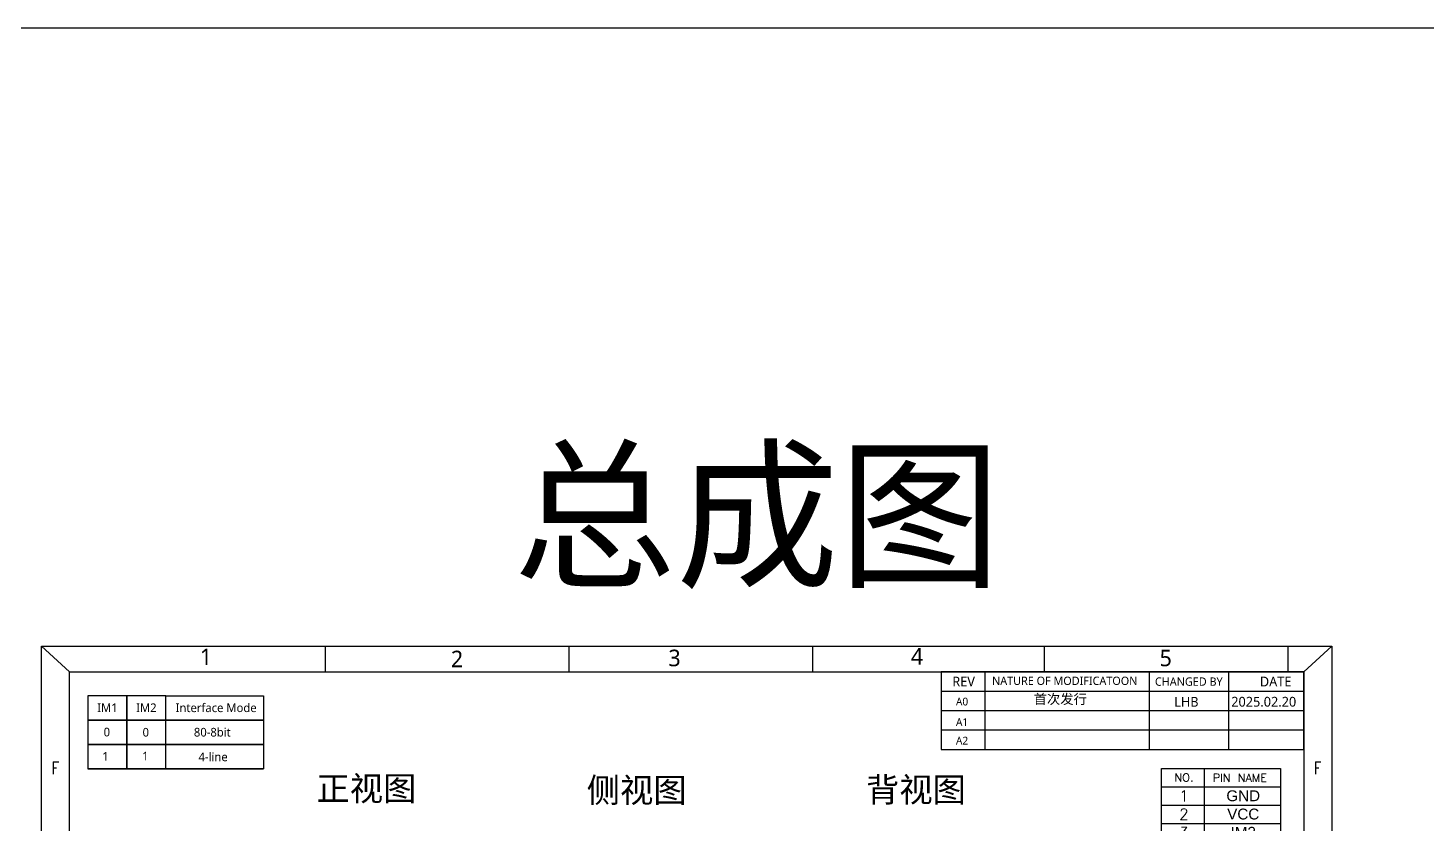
# Model space of a CAD drawing. Header units: millimetres. Extents: x 3150 to 3893, y 1403 to 2132.
# Drawn here: x 3297.5 to 3584, y 1659.2 to 1822.2 of the extents above; entities that cross this region are included whole.
import ezdxf
from ezdxf.enums import TextEntityAlignment as Align

# ---------------------------------------------------------------- set-up
doc = ezdxf.new("R2010")
doc.units = ezdxf.units.MM
doc.layers.add('1-标准图框', color=40, linetype='Continuous')
doc.layers.add('dim', color=3, linetype='Continuous')
doc.layers.add('图框', color=7, linetype='Continuous', lineweight=15)
doc.styles.add('PIN文字1', font='', dxfattribs={"height": 4})
doc.styles.add('ROMANS', font='romans.shx', dxfattribs={"width": 0.8})
doc.styles.add('宋体', font='')
doc.styles.get('PIN文字1').set_extended_font_data('Microsoft YaHei')
doc.styles.get('宋体').set_extended_font_data('Microsoft YaHei')

msp = doc.modelspace()

# ---------------------------------------------------------------- linework, layer by layer
msp.add_line((3558.7906, 1690.4057), (3564.5407, 1695.633))
at = {"color": 7}
msp.add_lwpolyline([(3150.0896, 1822.1515), (3788.1218, 1822.1515), (3788.1218, 1402.6223), (3150.0896, 1402.6223)], close=True, dxfattribs=at)
at = {"layer": '1-标准图框', "color": 7}
for p, q in [((3309.7738, 1685.5029), (3309.7738, 1680.5029)), ((3317.7738, 1685.5029), (3309.7738, 1685.5029)), ((3317.7738, 1680.5029), (3317.7738, 1685.5029)), ((3317.7738, 1685.5029), (3317.7738, 1680.5029)), ((3325.7738, 1685.5029), (3317.7738, 1685.5029)), ((3325.7738, 1680.5029), (3325.7738, 1685.5029)), ((3325.7738, 1685.5029), (3340.7738, 1685.5029)), ((3340.7738, 1685.5029), (3345.7738, 1685.5029)), ((3345.7738, 1685.5029), (3345.7738, 1670.5029)), ((3309.7738, 1680.5029), (3309.7738, 1675.5029)), ((3317.7738, 1680.5029), (3309.7738, 1680.5029)), ((3309.7738, 1680.5029), (3317.7738, 1680.5029)), ((3317.7738, 1675.5029), (3317.7738, 1680.5029)), ((3317.7738, 1680.5029), (3317.7738, 1675.5029)), ((3325.7738, 1680.5029), (3317.7738, 1680.5029)), ((3317.7738, 1680.5029), (3325.7738, 1680.5029)), ((3325.7738, 1675.5029), (3325.7738, 1680.5029)), ((3309.7738, 1675.5029), (3309.7738, 1670.5029)), ((3317.7738, 1675.5029), (3309.7738, 1675.5029)), ((3309.7738, 1675.5029), (3317.7738, 1675.5029)), ((3317.7738, 1670.5029), (3317.7738, 1675.5029)), ((3317.7738, 1675.5029), (3317.7738, 1670.5029)), ((3325.7738, 1675.5029), (3317.7738, 1675.5029)), ((3317.7738, 1675.5029), (3325.7738, 1675.5029)), ((3325.7738, 1670.5029), (3325.7738, 1675.5029)), ((3317.7738, 1670.5029), (3309.7738, 1670.5029)), ((3309.7738, 1670.5029), (3317.7738, 1670.5029)), ((3317.6379, 1670.5029), (3325.6379, 1670.5029)), ((3325.7738, 1670.5029), (3317.7738, 1670.5029)), ((3317.7738, 1670.5029), (3325.7738, 1670.5029)), ((3325.7738, 1670.5029), (3340.7738, 1670.5029)), ((3340.7738, 1670.5029), (3345.7738, 1670.5029)), ((3538.4855, 1554.2251), (3538.4855, 1670.5972)), ((3529.6826, 1666.8432), (3554.0518, 1666.8432)), ((3529.6826, 1663.0893), (3554.0518, 1663.0893)), ((3529.6826, 1659.3354), (3554.0518, 1659.3354))]:
    msp.add_line(p, q, dxfattribs=at)
for points in [[(3325.7738, 1680.5029), (3345.7738, 1680.5029)], [(3325.7738, 1675.5029), (3345.7738, 1675.5029)], [(3325.7738, 1670.5029), (3345.7738, 1670.5029)], [(3529.6826, 1670.5972), (3554.0518, 1670.5972), (3554.0518, 1554.2251), (3529.6826, 1554.2251)]]:
    msp.add_lwpolyline(points, close=True, dxfattribs=at)
at = {"layer": '图框', "lineweight": -3}
for points in [[(3564.5407, 1695.633), (3564.5407, 1489.9779), (3300.2958, 1489.9779), (3300.2958, 1695.633)], [(3306.0459, 1690.4057), (3558.7906, 1690.4057), (3558.7906, 1495.2052), (3306.0459, 1495.2052)]]:
    msp.add_lwpolyline(points, close=True, dxfattribs=at)
for points in [[(3306.0459, 1690.4057), (3300.2958, 1695.633)], [(3358.464, 1690.4057), (3358.464, 1695.633)], [(3408.3704, 1690.4057), (3408.3704, 1695.633)], [(3458.2768, 1690.4057), (3458.2768, 1695.633)], [(3505.6714, 1690.4057), (3505.6714, 1695.633)], [(3555.5777, 1690.4057), (3555.5777, 1695.633)], [(3558.7906, 1674.5218), (3558.7906, 1690.4057), (3484.5623, 1690.4057), (3484.5623, 1674.5218), (3558.7906, 1674.5218)], [(3493.4572, 1690.4057), (3493.4572, 1674.5218)], [(3527.1083, 1690.4057), (3527.1083, 1674.5218)], [(3543.3651, 1690.4057), (3543.3651, 1674.5218)], [(3484.5623, 1686.4347), (3558.7906, 1686.4347)], [(3484.5623, 1682.4637), (3558.7906, 1682.4637)], [(3484.5623, 1678.4928), (3558.7906, 1678.4928)]]:
    msp.add_lwpolyline(points, dxfattribs=at)

# ---------------------------------------------------------------- texts
at = {"color": 1, "style": '宋体'}
msp.add_text('总成图', height=24.422, dxfattribs=at).set_placement((3396.9104, 1710.1963))
at = {"layer": '1-标准图框', "color": 4, "attachment_point": 5, "style": 'PIN文字1'}
for s, insert, char_height, width in [('{\\C7;IM1}', (3313.7878, 1683.0365), 1.76978, 3.069167), ('{\\C7;IM2}', (3321.7607, 1683.0297), 1.76978, 3.069167), ('{\\C7; Interface Mode}', (3335.7554, 1683.0191), 1.769785, 25.884597), ('{\\C7;0}', (3313.671, 1678.0435), 1.76978, 3.069167), ('{\\C7;0}', (3321.646, 1678.0063), 1.76978, 3.069167), ('{\\C7;80-8bit}', (3335.2648, 1678.0134), 1.769785, 3.069167), ('{\\C7;1}', (3313.3923, 1673.084), 1.76978, 3.069167), ('{\\C7;1}', (3321.5576, 1673.1347), 1.76978, 3.069167), ('{\\C7;4-line}', (3335.4358, 1672.9633), 1.769785, 3.069167)]:
    msp.add_mtext(s, dxfattribs=dict(at, insert=insert, char_height=char_height, width=width))
at = {"layer": '1-标准图框', "color": 7, "style": 'PIN文字1'}
for s, insert, char_height, width, attachment_point in [('{\\Ftxt,chineset|c0;NO.}', (3532.3386, 1669.5873), 1.672704, 4.778577, 1), ('{\\Ftxt,chineset|c0;PIN NAME}', (3540.1625, 1669.5348), 1.672704, 14.872108, 1), ('{\\Ftxt,chineset|c0;1\\P2\\P3\\P4\\P5\\P6\\P7\\P8\\P9\\P10\\P11\\P12\\P13\\P14\\P15\\P16\\P17\\P18\\P19\\P20\\P21\\P22\\P23\\P24\\P25\\P26\\P27\\P28\\P29\\P30}', (3534.2487, 1666.1296), 2.25216, 17.645726, 2)]:
    msp.add_mtext(s, dxfattribs=dict(at, insert=insert, char_height=char_height, width=width, attachment_point=attachment_point))
at = {"layer": '1-标准图框', "color": 7, "insert": (3546.4035, 1666.1296), "char_height": 2.2272, "width": 17.645726, "attachment_point": 2, "line_spacing_factor": 1.006196, "style": 'PIN文字1'}
msp.add_mtext('{\\fArial|b0|i0|c0|p34;GND\\PVCC\\PIM2\\PIM1\\PRESET\\PCS\\PDC/SCL\\PWR/RS\\PRD\\PSDA\\PDB0\\PDB1\\PDB2\\PDB3\\PDB4\\PDB5\\PDB6\\PDB7\\PSDO\\PLED+\\PLED-\\PLED-\\PLED-\\PLED-\\PGND\\PNC\\PNC\\PNC\\PNC\\PGND}', dxfattribs=at)
at = {"layer": 'dim', "lineweight": 0, "char_height": 4.165791, "width": 47.50469, "attachment_point": 1, "style": '宋体'}
for s, insert in [('{\\H1.2x;正视图}', (3356.6013, 1669.0038)), ('{\\fSimSun|b0|i0|c134|p2;\\H1.2x;侧视图}', (3411.9577, 1668.6658)), ('{\\fSimSun|b0|i0|c134|p2;\\H1.2x;背视图}', (3469.1506, 1668.7697))]:
    msp.add_mtext(s, dxfattribs=dict(at, insert=insert))
at = {"layer": '图框', "lineweight": -3, "style": '宋体'}
for s, p in [('1', (3332.7122, 1691.7612)), ('2', (3384.1218, 1691.3199)), ('3', (3428.6715, 1691.5333)), ('4', (3478.3352, 1691.8819)), ('5', (3529.2616, 1691.5327))]:
    msp.add_text(s, height=3.3917, dxfattribs=at).set_placement(p)
at = {"layer": '图框', "lineweight": -3, "ltscale": 10, "style": '宋体'}
msp.add_text('REV', height=1.99969, dxfattribs=at).set_placement((3489.1389, 1687.3899), align=Align.CENTER)
at = {"layer": '图框', "lineweight": -3, "style": '宋体'}
for s, p in [('A0', (3488.8223, 1683.507)), ('A1', (3488.8223, 1679.3125)), ('A2', (3488.8223, 1675.5087))]:
    msp.add_text(s, height=1.58838, dxfattribs=at).set_placement(p, align=Align.CENTER)
at = {"layer": '图框', "lineweight": -3, "ltscale": 10, "style": '宋体'}
for s, p in [('LHB ', (3532.2602, 1683.2476)), ('2025.02.20', (3543.9429, 1683.2644))]:
    msp.add_text(s, height=1.99969, dxfattribs=at).set_placement(p)
at = {"layer": '图框', "lineweight": -3, "ltscale": 10, "attachment_point": 1, "style": '宋体'}
for s, insert, char_height, width in [('NATURE OF MODIFICATOON', (3494.9563, 1689.4008), 1.7, 64.606188), ('CHANGED BY', (3528.3201, 1689.2345), 1.7, 14.545718), ('DATE', (3549.813, 1689.3896), 1.99969, 8.977639), ('{\\C1;首次发行}', (3503.4686, 1685.8039), 1.99969, 64.606188)]:
    msp.add_mtext(s, dxfattribs=dict(at, insert=insert, char_height=char_height, width=width))
at = {"layer": '图框', "lineweight": -3, "char_height": 2.5211, "width": 1.23065, "attachment_point": 3, "style": 'ROMANS'}
for insert in [(3303.8949, 1671.97), (3562.3897, 1671.97)]:
    msp.add_mtext('F', dxfattribs=dict(at, insert=insert))

doc.saveas('drawing.dxf')
